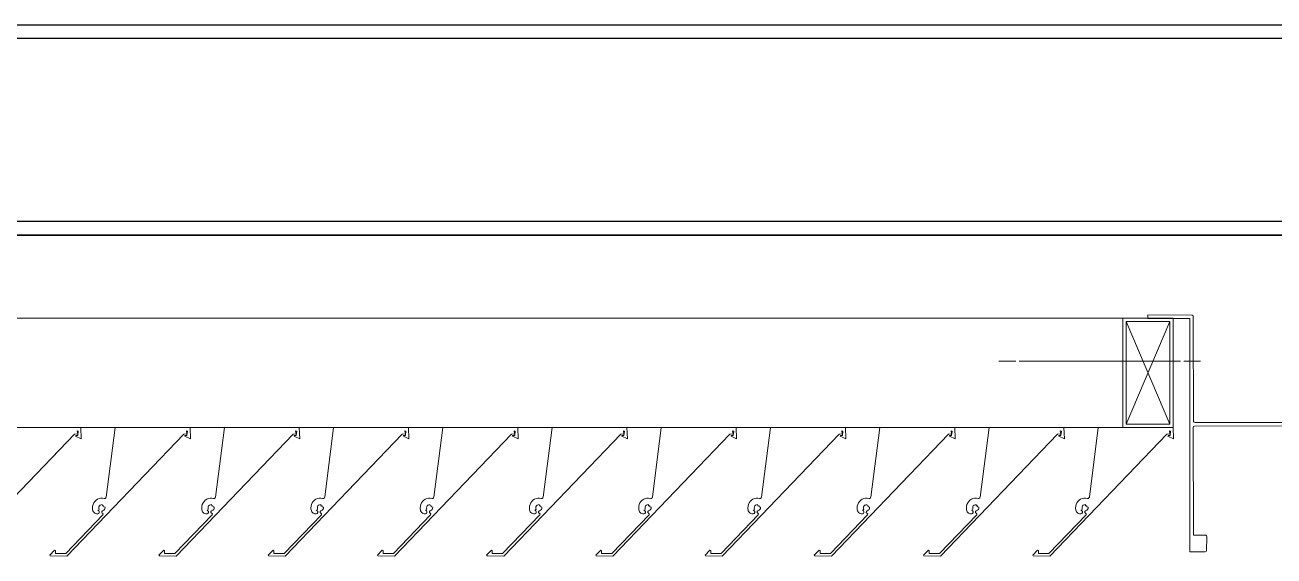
# Model space of a CAD drawing. Header units: millimetres. Extents: x -220592 to 404889, y -217665 to 38245.
# Drawn here: x 29667 to 30411, y -41544 to -41228 of the extents above; entities that cross this region are included whole.
import ezdxf

# ---------------------------------------------------------------- set-up
doc = ezdxf.new("R2010")
doc.units = ezdxf.units.MM
doc.set_wipeout_variables(frame=1)
doc.linetypes.add('XKITLINE00', pattern=[0])
for name, color, linetype in [('000 - 0_HIDE_OBJ_FRAMING_DEF_SUB_1', 7, 'Continuous'), ('000 - STRUCTURE_STEEL_FRAMING_SUB_COLOR_1', 7, 'Continuous'), ('000 - STRUCTURE_STEEL_FRAMING_SUB_COLOR_2', 7, 'Continuous'), ('000 - STRUCTURE_STEEL_FRAMING_WIPEOUT_', 7, 'Continuous')]:
    doc.layers.add(name, color=color, linetype=linetype)
doc.layers.add('Part', color=7, linetype='Continuous', lineweight=0)

# ---------------------------------------------------------------- blocks, each defined once
blk = doc.blocks.new('*A13574')
at = {"layer": 'Part', "color": 7, "linetype": 'XKITLINE00', "lineweight": 0}
for p, q in [((-153.572111, 99.410877), (-152.875865, 100.135999)), ((-153.284201, 100.175799), (-153.337231, 99.761793)), ((-152.838531, 100.175791), (-153.284201, 100.175799)), ((-152.875865, 100.135999), (-152.857322, 100.138896)), ((-152.868984, 100.128764), (-152.869396, 100.123641)), ((-152.869396, 100.123641), (-152.835909, 100.108106)), ((-152.856793, 100.128893), (-152.868984, 100.128764)), ((-152.857322, 100.138896), (-152.860226, 100.155912)), ((-152.860226, 100.155912), (-152.853653, 100.153876)), ((-152.856793, 100.128893), (-152.853653, 100.153876)), ((-152.835909, 100.108106), (-152.838531, 100.175791)), ((-153.389294, 99.748232), (-153.397844, 99.742592)), ((-153.379864, 99.75223), (-153.389294, 99.748232)), ((-153.369865, 99.754453), (-153.379864, 99.75223)), ((-153.359629, 99.754828), (-153.369865, 99.754453)), ((-153.349495, 99.753342), (-153.359629, 99.754828)), ((-153.343972, 99.753581), (-153.349495, 99.753342)), ((-153.339421, 99.756718), (-153.343972, 99.753581)), ((-153.337231, 99.761793), (-153.339421, 99.756718)), ((-153.418205, 99.708016), (-153.41899, 99.697803)), ((-153.41899, 99.697803), (-153.418892, 99.691004)), ((-153.418892, 99.691004), (-153.418256, 99.685276)), ((-153.418256, 99.685276), (-153.416537, 99.679775)), ((-153.415582, 99.717917), (-153.418205, 99.708016)), ((-153.416537, 99.679775), (-153.413797, 99.674705)), ((-153.411209, 99.727179), (-153.415582, 99.717917)), ((-153.413797, 99.674705), (-153.410139, 99.670251)), ((-153.405231, 99.735496), (-153.411209, 99.727179)), ((-153.397844, 99.742592), (-153.405231, 99.735496)), ((-153.387334, 99.683555), (-153.382353, 99.685585)), ((-153.381862, 99.680613), (-153.387334, 99.683555)), ((-153.382353, 99.685585), (-153.379946, 99.690396)), ((-153.378644, 99.675456), (-153.381862, 99.680613)), ((-153.380851, 99.696314), (-153.380507, 99.702814)), ((-153.379946, 99.690396), (-153.380851, 99.696314)), ((-153.380507, 99.702814), (-153.377909, 99.708782)), ((-153.378656, 99.669379), (-153.378644, 99.675456)), ((-153.377909, 99.708782), (-153.373387, 99.713464)), ((-153.373387, 99.713464), (-153.367513, 99.716266)), ((-153.367513, 99.716266), (-153.361029, 99.716835)), ((-153.364258, 99.6761), (-153.364464, 99.670206)), ((-153.360101, 99.680283), (-153.364258, 99.6761)), ((-153.361029, 99.716835), (-153.359923, 99.709129)), ((-153.352527, 99.683397), (-153.360101, 99.680283)), ((-153.359923, 99.709129), (-153.352863, 99.710299)), ((-153.352863, 99.710299), (-153.351919, 99.703134)), ((-153.347741, 99.688064), (-153.352527, 99.683397)), ((-153.351919, 99.703134), (-153.344528, 99.700812)), ((-153.344951, 99.69414), (-153.347741, 99.688064)), ((-153.344528, 99.700812), (-153.344951, 99.69414)), ((-153.357075, 99.656928), (-153.578477, 99.425912)), ((-153.410139, 99.670251), (-153.405696, 99.66658)), ((-153.405696, 99.66658), (-153.400633, 99.663826)), ((-153.400633, 99.663826), (-153.395137, 99.662091)), ((-153.395137, 99.662091), (-153.387367, 99.661595)), ((-153.387367, 99.661595), (-153.381893, 99.664235)), ((-153.381893, 99.664235), (-153.378656, 99.669379)), ((-153.364464, 99.670206), (-153.36061, 99.665742)), ((-153.36061, 99.665742), (-153.355983, 99.662087)), ((-153.355983, 99.662087), (-153.357075, 99.656928)), ((-153.644842, 99.44476), (-153.67373, 99.416111)), ((-153.67373, 99.416111), (-153.671262, 99.41143)), ((-153.671262, 99.41143), (-153.572111, 99.410877)), ((-153.639921, 99.443675), (-153.644842, 99.44476)), ((-153.639824, 99.426255), (-153.639921, 99.443675)), ((-153.578477, 99.425912), (-153.639824, 99.426255))]:
    blk.add_line(p, q, dxfattribs=at)
blk = doc.blocks.new('*A13575')
at = {"layer": 'Part', "color": 7, "linetype": 'XKITLINE00', "lineweight": 0}
for p, q in [((-152.922111, 99.410877), (-152.225865, 100.135999)), ((-152.634201, 100.175799), (-152.687231, 99.761793)), ((-152.188531, 100.175791), (-152.634201, 100.175799)), ((-152.225865, 100.135999), (-152.207322, 100.138896)), ((-152.218984, 100.128764), (-152.219396, 100.123641)), ((-152.219396, 100.123641), (-152.185909, 100.108106)), ((-152.206793, 100.128893), (-152.218984, 100.128764)), ((-152.207322, 100.138896), (-152.210226, 100.155912)), ((-152.210226, 100.155912), (-152.203653, 100.153876)), ((-152.206793, 100.128893), (-152.203653, 100.153876)), ((-152.185909, 100.108106), (-152.188531, 100.175791)), ((-152.739294, 99.748232), (-152.747844, 99.742592)), ((-152.729864, 99.75223), (-152.739294, 99.748232)), ((-152.719865, 99.754453), (-152.729864, 99.75223)), ((-152.709629, 99.754828), (-152.719865, 99.754453)), ((-152.699495, 99.753342), (-152.709629, 99.754828)), ((-152.693972, 99.753581), (-152.699495, 99.753342)), ((-152.689421, 99.756718), (-152.693972, 99.753581)), ((-152.687231, 99.761793), (-152.689421, 99.756718)), ((-152.768205, 99.708016), (-152.76899, 99.697803)), ((-152.76899, 99.697803), (-152.768892, 99.691004)), ((-152.768892, 99.691004), (-152.768256, 99.685276)), ((-152.768256, 99.685276), (-152.766537, 99.679775)), ((-152.765582, 99.717917), (-152.768205, 99.708016)), ((-152.766537, 99.679775), (-152.763797, 99.674705)), ((-152.761209, 99.727179), (-152.765582, 99.717917)), ((-152.763797, 99.674705), (-152.760139, 99.670251)), ((-152.755231, 99.735496), (-152.761209, 99.727179)), ((-152.747844, 99.742592), (-152.755231, 99.735496)), ((-152.737334, 99.683555), (-152.732353, 99.685585)), ((-152.731862, 99.680613), (-152.737334, 99.683555)), ((-152.732353, 99.685585), (-152.729946, 99.690396)), ((-152.728644, 99.675456), (-152.731862, 99.680613)), ((-152.730851, 99.696314), (-152.730507, 99.702814)), ((-152.729946, 99.690396), (-152.730851, 99.696314)), ((-152.730507, 99.702814), (-152.727909, 99.708782)), ((-152.728656, 99.669379), (-152.728644, 99.675456)), ((-152.727909, 99.708782), (-152.723387, 99.713464)), ((-152.723387, 99.713464), (-152.717513, 99.716266)), ((-152.717513, 99.716266), (-152.711029, 99.716835)), ((-152.714258, 99.6761), (-152.714464, 99.670206)), ((-152.710101, 99.680283), (-152.714258, 99.6761)), ((-152.711029, 99.716835), (-152.709923, 99.709129)), ((-152.702527, 99.683397), (-152.710101, 99.680283)), ((-152.709923, 99.709129), (-152.702863, 99.710299)), ((-152.702863, 99.710299), (-152.701919, 99.703134)), ((-152.697741, 99.688064), (-152.702527, 99.683397)), ((-152.701919, 99.703134), (-152.694528, 99.700812)), ((-152.694951, 99.69414), (-152.697741, 99.688064)), ((-152.694528, 99.700812), (-152.694951, 99.69414)), ((-152.707075, 99.656928), (-152.928477, 99.425912)), ((-152.760139, 99.670251), (-152.755696, 99.66658)), ((-152.755696, 99.66658), (-152.750633, 99.663826)), ((-152.750633, 99.663826), (-152.745137, 99.662091)), ((-152.745137, 99.662091), (-152.737367, 99.661595)), ((-152.737367, 99.661595), (-152.731893, 99.664235)), ((-152.731893, 99.664235), (-152.728656, 99.669379)), ((-152.714464, 99.670206), (-152.71061, 99.665742)), ((-152.71061, 99.665742), (-152.705983, 99.662087)), ((-152.705983, 99.662087), (-152.707075, 99.656928)), ((-152.994842, 99.44476), (-153.02373, 99.416111)), ((-153.02373, 99.416111), (-153.021262, 99.41143)), ((-153.021262, 99.41143), (-152.922111, 99.410877)), ((-152.989921, 99.443675), (-152.994842, 99.44476)), ((-152.989824, 99.426255), (-152.989921, 99.443675)), ((-152.928477, 99.425912), (-152.989824, 99.426255))]:
    blk.add_line(p, q, dxfattribs=at)
blk = doc.blocks.new('*A13576')
at = {"layer": 'Part', "color": 7, "linetype": 'XKITLINE00', "lineweight": 0}
for p, q in [((-152.272111, 99.410877), (-151.575865, 100.135999)), ((-151.984201, 100.175799), (-152.037231, 99.761793)), ((-151.538531, 100.175791), (-151.984201, 100.175799)), ((-151.575865, 100.135999), (-151.557322, 100.138896)), ((-151.568984, 100.128764), (-151.569396, 100.123641)), ((-151.569396, 100.123641), (-151.535909, 100.108106)), ((-151.556793, 100.128893), (-151.568984, 100.128764)), ((-151.557322, 100.138896), (-151.560226, 100.155912)), ((-151.560226, 100.155912), (-151.553653, 100.153876)), ((-151.556793, 100.128893), (-151.553653, 100.153876)), ((-151.535909, 100.108106), (-151.538531, 100.175791)), ((-152.089294, 99.748232), (-152.097844, 99.742592)), ((-152.079864, 99.75223), (-152.089294, 99.748232)), ((-152.069865, 99.754453), (-152.079864, 99.75223)), ((-152.059629, 99.754828), (-152.069865, 99.754453)), ((-152.049495, 99.753342), (-152.059629, 99.754828)), ((-152.043972, 99.753581), (-152.049495, 99.753342)), ((-152.039421, 99.756718), (-152.043972, 99.753581)), ((-152.037231, 99.761793), (-152.039421, 99.756718)), ((-152.118205, 99.708016), (-152.11899, 99.697803)), ((-152.11899, 99.697803), (-152.118892, 99.691004)), ((-152.118892, 99.691004), (-152.118256, 99.685276)), ((-152.118256, 99.685276), (-152.116537, 99.679775)), ((-152.115582, 99.717917), (-152.118205, 99.708016)), ((-152.116537, 99.679775), (-152.113797, 99.674705)), ((-152.111209, 99.727179), (-152.115582, 99.717917)), ((-152.113797, 99.674705), (-152.110139, 99.670251)), ((-152.105231, 99.735496), (-152.111209, 99.727179)), ((-152.097844, 99.742592), (-152.105231, 99.735496)), ((-152.087334, 99.683555), (-152.082353, 99.685585)), ((-152.081862, 99.680613), (-152.087334, 99.683555)), ((-152.082353, 99.685585), (-152.079946, 99.690396)), ((-152.078644, 99.675456), (-152.081862, 99.680613)), ((-152.080851, 99.696314), (-152.080507, 99.702814)), ((-152.079946, 99.690396), (-152.080851, 99.696314)), ((-152.080507, 99.702814), (-152.077909, 99.708782)), ((-152.078656, 99.669379), (-152.078644, 99.675456)), ((-152.077909, 99.708782), (-152.073387, 99.713464)), ((-152.073387, 99.713464), (-152.067513, 99.716266)), ((-152.067513, 99.716266), (-152.061029, 99.716835)), ((-152.064258, 99.6761), (-152.064464, 99.670206)), ((-152.060101, 99.680283), (-152.064258, 99.6761)), ((-152.061029, 99.716835), (-152.059923, 99.709129)), ((-152.052527, 99.683397), (-152.060101, 99.680283)), ((-152.059923, 99.709129), (-152.052863, 99.710299)), ((-152.052863, 99.710299), (-152.051919, 99.703134)), ((-152.047741, 99.688064), (-152.052527, 99.683397)), ((-152.051919, 99.703134), (-152.044528, 99.700812)), ((-152.044951, 99.69414), (-152.047741, 99.688064)), ((-152.044528, 99.700812), (-152.044951, 99.69414)), ((-152.057075, 99.656928), (-152.278477, 99.425912)), ((-152.110139, 99.670251), (-152.105696, 99.66658)), ((-152.105696, 99.66658), (-152.100633, 99.663826)), ((-152.100633, 99.663826), (-152.095137, 99.662091)), ((-152.095137, 99.662091), (-152.087367, 99.661595)), ((-152.087367, 99.661595), (-152.081893, 99.664235)), ((-152.081893, 99.664235), (-152.078656, 99.669379)), ((-152.064464, 99.670206), (-152.06061, 99.665742)), ((-152.06061, 99.665742), (-152.055983, 99.662087)), ((-152.055983, 99.662087), (-152.057075, 99.656928)), ((-152.344842, 99.44476), (-152.37373, 99.416111)), ((-152.37373, 99.416111), (-152.371262, 99.41143)), ((-152.371262, 99.41143), (-152.272111, 99.410877)), ((-152.339921, 99.443675), (-152.344842, 99.44476)), ((-152.339824, 99.426255), (-152.339921, 99.443675)), ((-152.278477, 99.425912), (-152.339824, 99.426255))]:
    blk.add_line(p, q, dxfattribs=at)
blk = doc.blocks.new('*A13577')
at = {"layer": 'Part', "color": 7, "linetype": 'XKITLINE00', "lineweight": 0}
for p, q in [((-151.622111, 99.410877), (-150.925865, 100.135999)), ((-151.334201, 100.175799), (-151.387231, 99.761793)), ((-150.888531, 100.175791), (-151.334201, 100.175799)), ((-150.925865, 100.135999), (-150.907322, 100.138896)), ((-150.918984, 100.128764), (-150.919396, 100.123641)), ((-150.919396, 100.123641), (-150.885909, 100.108106)), ((-150.906793, 100.128893), (-150.918984, 100.128764)), ((-150.907322, 100.138896), (-150.910226, 100.155912)), ((-150.910226, 100.155912), (-150.903653, 100.153876)), ((-150.906793, 100.128893), (-150.903653, 100.153876)), ((-150.885909, 100.108106), (-150.888531, 100.175791)), ((-151.439294, 99.748232), (-151.447844, 99.742592)), ((-151.429864, 99.75223), (-151.439294, 99.748232)), ((-151.419865, 99.754453), (-151.429864, 99.75223)), ((-151.409629, 99.754828), (-151.419865, 99.754453)), ((-151.399495, 99.753342), (-151.409629, 99.754828)), ((-151.393972, 99.753581), (-151.399495, 99.753342)), ((-151.389421, 99.756718), (-151.393972, 99.753581)), ((-151.387231, 99.761793), (-151.389421, 99.756718)), ((-151.468205, 99.708016), (-151.46899, 99.697803)), ((-151.46899, 99.697803), (-151.468892, 99.691004)), ((-151.468892, 99.691004), (-151.468256, 99.685276)), ((-151.468256, 99.685276), (-151.466537, 99.679775)), ((-151.465582, 99.717917), (-151.468205, 99.708016)), ((-151.466537, 99.679775), (-151.463797, 99.674705)), ((-151.461209, 99.727179), (-151.465582, 99.717917)), ((-151.463797, 99.674705), (-151.460139, 99.670251)), ((-151.455231, 99.735496), (-151.461209, 99.727179)), ((-151.447844, 99.742592), (-151.455231, 99.735496)), ((-151.437334, 99.683555), (-151.432353, 99.685585)), ((-151.431862, 99.680613), (-151.437334, 99.683555)), ((-151.432353, 99.685585), (-151.429946, 99.690396)), ((-151.428644, 99.675456), (-151.431862, 99.680613)), ((-151.430851, 99.696314), (-151.430507, 99.702814)), ((-151.429946, 99.690396), (-151.430851, 99.696314)), ((-151.430507, 99.702814), (-151.427909, 99.708782)), ((-151.428656, 99.669379), (-151.428644, 99.675456)), ((-151.427909, 99.708782), (-151.423387, 99.713464)), ((-151.423387, 99.713464), (-151.417513, 99.716266)), ((-151.417513, 99.716266), (-151.411029, 99.716835)), ((-151.414258, 99.6761), (-151.414464, 99.670206)), ((-151.410101, 99.680283), (-151.414258, 99.6761)), ((-151.411029, 99.716835), (-151.409923, 99.709129)), ((-151.402527, 99.683397), (-151.410101, 99.680283)), ((-151.409923, 99.709129), (-151.402863, 99.710299)), ((-151.402863, 99.710299), (-151.401919, 99.703134)), ((-151.397741, 99.688064), (-151.402527, 99.683397)), ((-151.401919, 99.703134), (-151.394528, 99.700812)), ((-151.394951, 99.69414), (-151.397741, 99.688064)), ((-151.394528, 99.700812), (-151.394951, 99.69414)), ((-151.407075, 99.656928), (-151.628477, 99.425912)), ((-151.460139, 99.670251), (-151.455696, 99.66658)), ((-151.455696, 99.66658), (-151.450633, 99.663826)), ((-151.450633, 99.663826), (-151.445137, 99.662091)), ((-151.445137, 99.662091), (-151.437367, 99.661595)), ((-151.437367, 99.661595), (-151.431893, 99.664235)), ((-151.431893, 99.664235), (-151.428656, 99.669379)), ((-151.414464, 99.670206), (-151.41061, 99.665742)), ((-151.41061, 99.665742), (-151.405983, 99.662087)), ((-151.405983, 99.662087), (-151.407075, 99.656928)), ((-151.694842, 99.44476), (-151.72373, 99.416111)), ((-151.72373, 99.416111), (-151.721262, 99.41143)), ((-151.721262, 99.41143), (-151.622111, 99.410877)), ((-151.689921, 99.443675), (-151.694842, 99.44476)), ((-151.689824, 99.426255), (-151.689921, 99.443675)), ((-151.628477, 99.425912), (-151.689824, 99.426255))]:
    blk.add_line(p, q, dxfattribs=at)
blk = doc.blocks.new('*A13578')
at = {"layer": 'Part', "color": 7, "linetype": 'XKITLINE00', "lineweight": 0}
for p, q in [((-150.972111, 99.410877), (-150.275865, 100.135999)), ((-150.684201, 100.175799), (-150.737231, 99.761793)), ((-150.238531, 100.175791), (-150.684201, 100.175799)), ((-150.275865, 100.135999), (-150.257322, 100.138896)), ((-150.268984, 100.128764), (-150.269396, 100.123641)), ((-150.269396, 100.123641), (-150.235909, 100.108106)), ((-150.256793, 100.128893), (-150.268984, 100.128764)), ((-150.257322, 100.138896), (-150.260226, 100.155912)), ((-150.260226, 100.155912), (-150.253653, 100.153876)), ((-150.256793, 100.128893), (-150.253653, 100.153876)), ((-150.235909, 100.108106), (-150.238531, 100.175791)), ((-150.789294, 99.748232), (-150.797844, 99.742592)), ((-150.779864, 99.75223), (-150.789294, 99.748232)), ((-150.769865, 99.754453), (-150.779864, 99.75223)), ((-150.759629, 99.754828), (-150.769865, 99.754453)), ((-150.749495, 99.753342), (-150.759629, 99.754828)), ((-150.743972, 99.753581), (-150.749495, 99.753342)), ((-150.739421, 99.756718), (-150.743972, 99.753581)), ((-150.737231, 99.761793), (-150.739421, 99.756718)), ((-150.818205, 99.708016), (-150.81899, 99.697803)), ((-150.81899, 99.697803), (-150.818892, 99.691004)), ((-150.818892, 99.691004), (-150.818256, 99.685276)), ((-150.818256, 99.685276), (-150.816537, 99.679775)), ((-150.815582, 99.717917), (-150.818205, 99.708016)), ((-150.816537, 99.679775), (-150.813797, 99.674705)), ((-150.811209, 99.727179), (-150.815582, 99.717917)), ((-150.813797, 99.674705), (-150.810139, 99.670251)), ((-150.805231, 99.735496), (-150.811209, 99.727179)), ((-150.797844, 99.742592), (-150.805231, 99.735496)), ((-150.787334, 99.683555), (-150.782353, 99.685585)), ((-150.781862, 99.680613), (-150.787334, 99.683555)), ((-150.782353, 99.685585), (-150.779946, 99.690396)), ((-150.778644, 99.675456), (-150.781862, 99.680613)), ((-150.780851, 99.696314), (-150.780507, 99.702814)), ((-150.779946, 99.690396), (-150.780851, 99.696314)), ((-150.780507, 99.702814), (-150.777909, 99.708782)), ((-150.778656, 99.669379), (-150.778644, 99.675456)), ((-150.777909, 99.708782), (-150.773387, 99.713464)), ((-150.773387, 99.713464), (-150.767513, 99.716266)), ((-150.767513, 99.716266), (-150.761029, 99.716835)), ((-150.764258, 99.6761), (-150.764464, 99.670206)), ((-150.760101, 99.680283), (-150.764258, 99.6761)), ((-150.761029, 99.716835), (-150.759923, 99.709129)), ((-150.752527, 99.683397), (-150.760101, 99.680283)), ((-150.759923, 99.709129), (-150.752863, 99.710299)), ((-150.752863, 99.710299), (-150.751919, 99.703134)), ((-150.747741, 99.688064), (-150.752527, 99.683397)), ((-150.751919, 99.703134), (-150.744528, 99.700812)), ((-150.744951, 99.69414), (-150.747741, 99.688064)), ((-150.744528, 99.700812), (-150.744951, 99.69414)), ((-150.757075, 99.656928), (-150.978477, 99.425912)), ((-150.810139, 99.670251), (-150.805696, 99.66658)), ((-150.805696, 99.66658), (-150.800633, 99.663826)), ((-150.800633, 99.663826), (-150.795137, 99.662091)), ((-150.795137, 99.662091), (-150.787367, 99.661595)), ((-150.787367, 99.661595), (-150.781893, 99.664235)), ((-150.781893, 99.664235), (-150.778656, 99.669379)), ((-150.764464, 99.670206), (-150.76061, 99.665742)), ((-150.76061, 99.665742), (-150.755983, 99.662087)), ((-150.755983, 99.662087), (-150.757075, 99.656928)), ((-151.044842, 99.44476), (-151.07373, 99.416111)), ((-151.07373, 99.416111), (-151.071262, 99.41143)), ((-151.071262, 99.41143), (-150.972111, 99.410877)), ((-151.039921, 99.443675), (-151.044842, 99.44476)), ((-151.039824, 99.426255), (-151.039921, 99.443675)), ((-150.978477, 99.425912), (-151.039824, 99.426255))]:
    blk.add_line(p, q, dxfattribs=at)
blk = doc.blocks.new('*A13579')
at = {"layer": 'Part', "color": 7, "linetype": 'XKITLINE00', "lineweight": 0}
for p, q in [((-150.322111, 99.410877), (-149.625865, 100.135999)), ((-150.034201, 100.175799), (-150.087231, 99.761793)), ((-149.588531, 100.175791), (-150.034201, 100.175799)), ((-149.625865, 100.135999), (-149.607322, 100.138896)), ((-149.618984, 100.128764), (-149.619396, 100.123641)), ((-149.619396, 100.123641), (-149.585909, 100.108106)), ((-149.606793, 100.128893), (-149.618984, 100.128764)), ((-149.607322, 100.138896), (-149.610226, 100.155912)), ((-149.610226, 100.155912), (-149.603653, 100.153876)), ((-149.606793, 100.128893), (-149.603653, 100.153876)), ((-149.585909, 100.108106), (-149.588531, 100.175791)), ((-150.139294, 99.748232), (-150.147844, 99.742592)), ((-150.129864, 99.75223), (-150.139294, 99.748232)), ((-150.119865, 99.754453), (-150.129864, 99.75223)), ((-150.109629, 99.754828), (-150.119865, 99.754453)), ((-150.099495, 99.753342), (-150.109629, 99.754828)), ((-150.093972, 99.753581), (-150.099495, 99.753342)), ((-150.089421, 99.756718), (-150.093972, 99.753581)), ((-150.087231, 99.761793), (-150.089421, 99.756718)), ((-150.168205, 99.708016), (-150.16899, 99.697803)), ((-150.16899, 99.697803), (-150.168892, 99.691004)), ((-150.168892, 99.691004), (-150.168256, 99.685276)), ((-150.168256, 99.685276), (-150.166537, 99.679775)), ((-150.165582, 99.717917), (-150.168205, 99.708016)), ((-150.166537, 99.679775), (-150.163797, 99.674705)), ((-150.161209, 99.727179), (-150.165582, 99.717917)), ((-150.163797, 99.674705), (-150.160139, 99.670251)), ((-150.155231, 99.735496), (-150.161209, 99.727179)), ((-150.147844, 99.742592), (-150.155231, 99.735496)), ((-150.137334, 99.683555), (-150.132353, 99.685585)), ((-150.131862, 99.680613), (-150.137334, 99.683555)), ((-150.132353, 99.685585), (-150.129946, 99.690396)), ((-150.128644, 99.675456), (-150.131862, 99.680613)), ((-150.130851, 99.696314), (-150.130507, 99.702814)), ((-150.129946, 99.690396), (-150.130851, 99.696314)), ((-150.130507, 99.702814), (-150.127909, 99.708782)), ((-150.128656, 99.669379), (-150.128644, 99.675456)), ((-150.127909, 99.708782), (-150.123387, 99.713464)), ((-150.123387, 99.713464), (-150.117513, 99.716266)), ((-150.117513, 99.716266), (-150.111029, 99.716835)), ((-150.114258, 99.6761), (-150.114464, 99.670206)), ((-150.110101, 99.680283), (-150.114258, 99.6761)), ((-150.111029, 99.716835), (-150.109923, 99.709129)), ((-150.102527, 99.683397), (-150.110101, 99.680283)), ((-150.109923, 99.709129), (-150.102863, 99.710299)), ((-150.102863, 99.710299), (-150.101919, 99.703134)), ((-150.097741, 99.688064), (-150.102527, 99.683397)), ((-150.101919, 99.703134), (-150.094528, 99.700812)), ((-150.094951, 99.69414), (-150.097741, 99.688064)), ((-150.094528, 99.700812), (-150.094951, 99.69414)), ((-150.107075, 99.656928), (-150.328477, 99.425912)), ((-150.160139, 99.670251), (-150.155696, 99.66658)), ((-150.155696, 99.66658), (-150.150633, 99.663826)), ((-150.150633, 99.663826), (-150.145137, 99.662091)), ((-150.145137, 99.662091), (-150.137367, 99.661595)), ((-150.137367, 99.661595), (-150.131893, 99.664235)), ((-150.131893, 99.664235), (-150.128656, 99.669379)), ((-150.114464, 99.670206), (-150.11061, 99.665742)), ((-150.11061, 99.665742), (-150.105983, 99.662087)), ((-150.105983, 99.662087), (-150.107075, 99.656928)), ((-150.394842, 99.44476), (-150.42373, 99.416111)), ((-150.42373, 99.416111), (-150.421262, 99.41143)), ((-150.421262, 99.41143), (-150.322111, 99.410877)), ((-150.389921, 99.443675), (-150.394842, 99.44476)), ((-150.389824, 99.426255), (-150.389921, 99.443675)), ((-150.328477, 99.425912), (-150.389824, 99.426255))]:
    blk.add_line(p, q, dxfattribs=at)
blk = doc.blocks.new('*A13580')
at = {"layer": 'Part', "color": 7, "linetype": 'XKITLINE00', "lineweight": 0}
for p, q in [((-149.672111, 99.410877), (-148.975865, 100.135999)), ((-149.384201, 100.175799), (-149.437231, 99.761793)), ((-148.938531, 100.175791), (-149.384201, 100.175799)), ((-148.975865, 100.135999), (-148.957322, 100.138896)), ((-148.968984, 100.128764), (-148.969396, 100.123641)), ((-148.969396, 100.123641), (-148.935909, 100.108106)), ((-148.956793, 100.128893), (-148.968984, 100.128764)), ((-148.957322, 100.138896), (-148.960226, 100.155912)), ((-148.960226, 100.155912), (-148.953653, 100.153876)), ((-148.956793, 100.128893), (-148.953653, 100.153876)), ((-148.935909, 100.108106), (-148.938531, 100.175791)), ((-149.489294, 99.748232), (-149.497844, 99.742592)), ((-149.479864, 99.75223), (-149.489294, 99.748232)), ((-149.469865, 99.754453), (-149.479864, 99.75223)), ((-149.459629, 99.754828), (-149.469865, 99.754453)), ((-149.449495, 99.753342), (-149.459629, 99.754828)), ((-149.443972, 99.753581), (-149.449495, 99.753342)), ((-149.439421, 99.756718), (-149.443972, 99.753581)), ((-149.437231, 99.761793), (-149.439421, 99.756718)), ((-149.518205, 99.708016), (-149.51899, 99.697803)), ((-149.51899, 99.697803), (-149.518892, 99.691004)), ((-149.518892, 99.691004), (-149.518256, 99.685276)), ((-149.518256, 99.685276), (-149.516537, 99.679775)), ((-149.515582, 99.717917), (-149.518205, 99.708016)), ((-149.516537, 99.679775), (-149.513797, 99.674705)), ((-149.511209, 99.727179), (-149.515582, 99.717917)), ((-149.513797, 99.674705), (-149.510139, 99.670251)), ((-149.505231, 99.735496), (-149.511209, 99.727179)), ((-149.497844, 99.742592), (-149.505231, 99.735496)), ((-149.487334, 99.683555), (-149.482353, 99.685585)), ((-149.481862, 99.680613), (-149.487334, 99.683555)), ((-149.482353, 99.685585), (-149.479946, 99.690396)), ((-149.478644, 99.675456), (-149.481862, 99.680613)), ((-149.480851, 99.696314), (-149.480507, 99.702814)), ((-149.479946, 99.690396), (-149.480851, 99.696314)), ((-149.480507, 99.702814), (-149.477909, 99.708782)), ((-149.478656, 99.669379), (-149.478644, 99.675456)), ((-149.477909, 99.708782), (-149.473387, 99.713464)), ((-149.473387, 99.713464), (-149.467513, 99.716266)), ((-149.467513, 99.716266), (-149.461029, 99.716835)), ((-149.464258, 99.6761), (-149.464464, 99.670206)), ((-149.460101, 99.680283), (-149.464258, 99.6761)), ((-149.461029, 99.716835), (-149.459923, 99.709129)), ((-149.452527, 99.683397), (-149.460101, 99.680283)), ((-149.459923, 99.709129), (-149.452863, 99.710299)), ((-149.452863, 99.710299), (-149.451919, 99.703134)), ((-149.447741, 99.688064), (-149.452527, 99.683397)), ((-149.451919, 99.703134), (-149.444528, 99.700812)), ((-149.444951, 99.69414), (-149.447741, 99.688064)), ((-149.444528, 99.700812), (-149.444951, 99.69414)), ((-149.457075, 99.656928), (-149.678477, 99.425912)), ((-149.510139, 99.670251), (-149.505696, 99.66658)), ((-149.505696, 99.66658), (-149.500633, 99.663826)), ((-149.500633, 99.663826), (-149.495137, 99.662091)), ((-149.495137, 99.662091), (-149.487367, 99.661595)), ((-149.487367, 99.661595), (-149.481893, 99.664235)), ((-149.481893, 99.664235), (-149.478656, 99.669379)), ((-149.464464, 99.670206), (-149.46061, 99.665742)), ((-149.46061, 99.665742), (-149.455983, 99.662087)), ((-149.455983, 99.662087), (-149.457075, 99.656928)), ((-149.744842, 99.44476), (-149.77373, 99.416111)), ((-149.77373, 99.416111), (-149.771262, 99.41143)), ((-149.771262, 99.41143), (-149.672111, 99.410877)), ((-149.739921, 99.443675), (-149.744842, 99.44476)), ((-149.739824, 99.426255), (-149.739921, 99.443675)), ((-149.678477, 99.425912), (-149.739824, 99.426255))]:
    blk.add_line(p, q, dxfattribs=at)
blk = doc.blocks.new('*A13581')
at = {"layer": 'Part', "color": 7, "linetype": 'XKITLINE00', "lineweight": 0}
for p, q in [((-149.022111, 99.410877), (-148.325865, 100.135999)), ((-148.734201, 100.175799), (-148.787231, 99.761793)), ((-148.288531, 100.175791), (-148.734201, 100.175799)), ((-148.325865, 100.135999), (-148.307322, 100.138896)), ((-148.318984, 100.128764), (-148.319396, 100.123641)), ((-148.319396, 100.123641), (-148.285909, 100.108106)), ((-148.306793, 100.128893), (-148.318984, 100.128764)), ((-148.307322, 100.138896), (-148.310226, 100.155912)), ((-148.310226, 100.155912), (-148.303653, 100.153876)), ((-148.306793, 100.128893), (-148.303653, 100.153876)), ((-148.285909, 100.108106), (-148.288531, 100.175791)), ((-148.839294, 99.748232), (-148.847844, 99.742592)), ((-148.829864, 99.75223), (-148.839294, 99.748232)), ((-148.819865, 99.754453), (-148.829864, 99.75223)), ((-148.809629, 99.754828), (-148.819865, 99.754453)), ((-148.799495, 99.753342), (-148.809629, 99.754828)), ((-148.793972, 99.753581), (-148.799495, 99.753342)), ((-148.789421, 99.756718), (-148.793972, 99.753581)), ((-148.787231, 99.761793), (-148.789421, 99.756718)), ((-148.868205, 99.708016), (-148.86899, 99.697803)), ((-148.86899, 99.697803), (-148.868892, 99.691004)), ((-148.868892, 99.691004), (-148.868256, 99.685276)), ((-148.868256, 99.685276), (-148.866537, 99.679775)), ((-148.865582, 99.717917), (-148.868205, 99.708016)), ((-148.866537, 99.679775), (-148.863797, 99.674705)), ((-148.861209, 99.727179), (-148.865582, 99.717917)), ((-148.863797, 99.674705), (-148.860139, 99.670251)), ((-148.855231, 99.735496), (-148.861209, 99.727179)), ((-148.847844, 99.742592), (-148.855231, 99.735496)), ((-148.837334, 99.683555), (-148.832353, 99.685585)), ((-148.831862, 99.680613), (-148.837334, 99.683555)), ((-148.832353, 99.685585), (-148.829946, 99.690396)), ((-148.828644, 99.675456), (-148.831862, 99.680613)), ((-148.830851, 99.696314), (-148.830507, 99.702814)), ((-148.829946, 99.690396), (-148.830851, 99.696314)), ((-148.830507, 99.702814), (-148.827909, 99.708782)), ((-148.828656, 99.669379), (-148.828644, 99.675456)), ((-148.827909, 99.708782), (-148.823387, 99.713464)), ((-148.823387, 99.713464), (-148.817513, 99.716266)), ((-148.817513, 99.716266), (-148.811029, 99.716835)), ((-148.814258, 99.6761), (-148.814464, 99.670206)), ((-148.810101, 99.680283), (-148.814258, 99.6761)), ((-148.811029, 99.716835), (-148.809923, 99.709129)), ((-148.802527, 99.683397), (-148.810101, 99.680283)), ((-148.809923, 99.709129), (-148.802863, 99.710299)), ((-148.802863, 99.710299), (-148.801919, 99.703134)), ((-148.797741, 99.688064), (-148.802527, 99.683397)), ((-148.801919, 99.703134), (-148.794528, 99.700812)), ((-148.794951, 99.69414), (-148.797741, 99.688064)), ((-148.794528, 99.700812), (-148.794951, 99.69414)), ((-148.807075, 99.656928), (-149.028477, 99.425912)), ((-148.860139, 99.670251), (-148.855696, 99.66658)), ((-148.855696, 99.66658), (-148.850633, 99.663826)), ((-148.850633, 99.663826), (-148.845137, 99.662091)), ((-148.845137, 99.662091), (-148.837367, 99.661595)), ((-148.837367, 99.661595), (-148.831893, 99.664235)), ((-148.831893, 99.664235), (-148.828656, 99.669379)), ((-148.814464, 99.670206), (-148.81061, 99.665742)), ((-148.81061, 99.665742), (-148.805983, 99.662087)), ((-148.805983, 99.662087), (-148.807075, 99.656928)), ((-149.094842, 99.44476), (-149.12373, 99.416111)), ((-149.12373, 99.416111), (-149.121262, 99.41143)), ((-149.121262, 99.41143), (-149.022111, 99.410877)), ((-149.089921, 99.443675), (-149.094842, 99.44476)), ((-149.089824, 99.426255), (-149.089921, 99.443675)), ((-149.028477, 99.425912), (-149.089824, 99.426255))]:
    blk.add_line(p, q, dxfattribs=at)
blk = doc.blocks.new('*A13582')
at = {"layer": 'Part', "color": 7, "linetype": 'XKITLINE00', "lineweight": 0}
for p, q in [((-148.372111, 99.410877), (-147.675865, 100.135999)), ((-148.084201, 100.175799), (-148.137231, 99.761793)), ((-147.638531, 100.175791), (-148.084201, 100.175799)), ((-147.675865, 100.135999), (-147.657322, 100.138896)), ((-147.668984, 100.128764), (-147.669396, 100.123641)), ((-147.669396, 100.123641), (-147.635909, 100.108106)), ((-147.656793, 100.128893), (-147.668984, 100.128764)), ((-147.657322, 100.138896), (-147.660226, 100.155912)), ((-147.660226, 100.155912), (-147.653653, 100.153876)), ((-147.656793, 100.128893), (-147.653653, 100.153876)), ((-147.635909, 100.108106), (-147.638531, 100.175791)), ((-148.189294, 99.748232), (-148.197844, 99.742592)), ((-148.179864, 99.75223), (-148.189294, 99.748232)), ((-148.169865, 99.754453), (-148.179864, 99.75223)), ((-148.159629, 99.754828), (-148.169865, 99.754453)), ((-148.149495, 99.753342), (-148.159629, 99.754828)), ((-148.143972, 99.753581), (-148.149495, 99.753342)), ((-148.139421, 99.756718), (-148.143972, 99.753581)), ((-148.137231, 99.761793), (-148.139421, 99.756718)), ((-148.218205, 99.708016), (-148.21899, 99.697803)), ((-148.21899, 99.697803), (-148.218892, 99.691004)), ((-148.218892, 99.691004), (-148.218256, 99.685276)), ((-148.218256, 99.685276), (-148.216537, 99.679775)), ((-148.215582, 99.717917), (-148.218205, 99.708016)), ((-148.216537, 99.679775), (-148.213797, 99.674705)), ((-148.211209, 99.727179), (-148.215582, 99.717917)), ((-148.213797, 99.674705), (-148.210139, 99.670251)), ((-148.205231, 99.735496), (-148.211209, 99.727179)), ((-148.197844, 99.742592), (-148.205231, 99.735496)), ((-148.187334, 99.683555), (-148.182353, 99.685585)), ((-148.181862, 99.680613), (-148.187334, 99.683555)), ((-148.182353, 99.685585), (-148.179946, 99.690396)), ((-148.178644, 99.675456), (-148.181862, 99.680613)), ((-148.180851, 99.696314), (-148.180507, 99.702814)), ((-148.179946, 99.690396), (-148.180851, 99.696314)), ((-148.180507, 99.702814), (-148.177909, 99.708782)), ((-148.178656, 99.669379), (-148.178644, 99.675456)), ((-148.177909, 99.708782), (-148.173387, 99.713464)), ((-148.173387, 99.713464), (-148.167513, 99.716266)), ((-148.167513, 99.716266), (-148.161029, 99.716835)), ((-148.164258, 99.6761), (-148.164464, 99.670206)), ((-148.160101, 99.680283), (-148.164258, 99.6761)), ((-148.161029, 99.716835), (-148.159923, 99.709129)), ((-148.152527, 99.683397), (-148.160101, 99.680283)), ((-148.159923, 99.709129), (-148.152863, 99.710299)), ((-148.152863, 99.710299), (-148.151919, 99.703134)), ((-148.147741, 99.688064), (-148.152527, 99.683397)), ((-148.151919, 99.703134), (-148.144528, 99.700812)), ((-148.144951, 99.69414), (-148.147741, 99.688064)), ((-148.144528, 99.700812), (-148.144951, 99.69414)), ((-148.157075, 99.656928), (-148.378477, 99.425912)), ((-148.210139, 99.670251), (-148.205696, 99.66658)), ((-148.205696, 99.66658), (-148.200633, 99.663826)), ((-148.200633, 99.663826), (-148.195137, 99.662091)), ((-148.195137, 99.662091), (-148.187367, 99.661595)), ((-148.187367, 99.661595), (-148.181893, 99.664235)), ((-148.181893, 99.664235), (-148.178656, 99.669379)), ((-148.164464, 99.670206), (-148.16061, 99.665742)), ((-148.16061, 99.665742), (-148.155983, 99.662087)), ((-148.155983, 99.662087), (-148.157075, 99.656928)), ((-148.444842, 99.44476), (-148.47373, 99.416111)), ((-148.47373, 99.416111), (-148.471262, 99.41143)), ((-148.471262, 99.41143), (-148.372111, 99.410877)), ((-148.439921, 99.443675), (-148.444842, 99.44476)), ((-148.439824, 99.426255), (-148.439921, 99.443675)), ((-148.378477, 99.425912), (-148.439824, 99.426255))]:
    blk.add_line(p, q, dxfattribs=at)
blk = doc.blocks.new('*A13583')
at = {"layer": 'Part', "color": 7, "linetype": 'XKITLINE00', "lineweight": 0}
for p, q in [((-147.722111, 99.410877), (-147.025865, 100.135999)), ((-147.434201, 100.175799), (-147.487231, 99.761793)), ((-146.988531, 100.175791), (-147.434201, 100.175799)), ((-147.025865, 100.135999), (-147.007322, 100.138896)), ((-147.018984, 100.128764), (-147.019396, 100.123641)), ((-147.019396, 100.123641), (-146.985909, 100.108106)), ((-147.006793, 100.128893), (-147.018984, 100.128764)), ((-147.007322, 100.138896), (-147.010226, 100.155912)), ((-147.010226, 100.155912), (-147.003653, 100.153876)), ((-147.006793, 100.128893), (-147.003653, 100.153876)), ((-146.985909, 100.108106), (-146.988531, 100.175791)), ((-147.539294, 99.748232), (-147.547844, 99.742592)), ((-147.529864, 99.75223), (-147.539294, 99.748232)), ((-147.519865, 99.754453), (-147.529864, 99.75223)), ((-147.509629, 99.754828), (-147.519865, 99.754453)), ((-147.499495, 99.753342), (-147.509629, 99.754828)), ((-147.493972, 99.753581), (-147.499495, 99.753342)), ((-147.489421, 99.756718), (-147.493972, 99.753581)), ((-147.487231, 99.761793), (-147.489421, 99.756718)), ((-147.568205, 99.708016), (-147.56899, 99.697803)), ((-147.56899, 99.697803), (-147.568892, 99.691004)), ((-147.568892, 99.691004), (-147.568256, 99.685276)), ((-147.568256, 99.685276), (-147.566537, 99.679775)), ((-147.565582, 99.717917), (-147.568205, 99.708016)), ((-147.566537, 99.679775), (-147.563797, 99.674705)), ((-147.561209, 99.727179), (-147.565582, 99.717917)), ((-147.563797, 99.674705), (-147.560139, 99.670251)), ((-147.555231, 99.735496), (-147.561209, 99.727179)), ((-147.547844, 99.742592), (-147.555231, 99.735496)), ((-147.537334, 99.683555), (-147.532353, 99.685585)), ((-147.531862, 99.680613), (-147.537334, 99.683555)), ((-147.532353, 99.685585), (-147.529946, 99.690396)), ((-147.528644, 99.675456), (-147.531862, 99.680613)), ((-147.530851, 99.696314), (-147.530507, 99.702814)), ((-147.529946, 99.690396), (-147.530851, 99.696314)), ((-147.530507, 99.702814), (-147.527909, 99.708782)), ((-147.528656, 99.669379), (-147.528644, 99.675456)), ((-147.527909, 99.708782), (-147.523387, 99.713464)), ((-147.523387, 99.713464), (-147.517513, 99.716266)), ((-147.517513, 99.716266), (-147.511029, 99.716835)), ((-147.514258, 99.6761), (-147.514464, 99.670206)), ((-147.510101, 99.680283), (-147.514258, 99.6761)), ((-147.511029, 99.716835), (-147.509923, 99.709129)), ((-147.502527, 99.683397), (-147.510101, 99.680283)), ((-147.509923, 99.709129), (-147.502863, 99.710299)), ((-147.502863, 99.710299), (-147.501919, 99.703134)), ((-147.497741, 99.688064), (-147.502527, 99.683397)), ((-147.501919, 99.703134), (-147.494528, 99.700812)), ((-147.494951, 99.69414), (-147.497741, 99.688064)), ((-147.494528, 99.700812), (-147.494951, 99.69414)), ((-147.507075, 99.656928), (-147.728477, 99.425912)), ((-147.560139, 99.670251), (-147.555696, 99.66658)), ((-147.555696, 99.66658), (-147.550633, 99.663826)), ((-147.550633, 99.663826), (-147.545137, 99.662091)), ((-147.545137, 99.662091), (-147.537367, 99.661595)), ((-147.537367, 99.661595), (-147.531893, 99.664235)), ((-147.531893, 99.664235), (-147.528656, 99.669379)), ((-147.514464, 99.670206), (-147.51061, 99.665742)), ((-147.51061, 99.665742), (-147.505983, 99.662087)), ((-147.505983, 99.662087), (-147.507075, 99.656928)), ((-147.794842, 99.44476), (-147.82373, 99.416111)), ((-147.82373, 99.416111), (-147.821262, 99.41143)), ((-147.821262, 99.41143), (-147.722111, 99.410877)), ((-147.789921, 99.443675), (-147.794842, 99.44476)), ((-147.789824, 99.426255), (-147.789921, 99.443675)), ((-147.728477, 99.425912), (-147.789824, 99.426255))]:
    blk.add_line(p, q, dxfattribs=at)
blk = doc.blocks.new('*A13584')
at = {"layer": 'Part', "color": 7, "linetype": 'XKITLINE00', "lineweight": 0}
for p, q in [((-147.072111, 99.410877), (-146.375865, 100.135999)), ((-146.784201, 100.175799), (-146.837231, 99.761793)), ((-146.338531, 100.175791), (-146.784201, 100.175799)), ((-146.375865, 100.135999), (-146.357322, 100.138896)), ((-146.368984, 100.128764), (-146.369396, 100.123641)), ((-146.369396, 100.123641), (-146.335909, 100.108106)), ((-146.356793, 100.128893), (-146.368984, 100.128764)), ((-146.357322, 100.138896), (-146.360226, 100.155912)), ((-146.360226, 100.155912), (-146.353653, 100.153876)), ((-146.356793, 100.128893), (-146.353653, 100.153876)), ((-146.335909, 100.108106), (-146.338531, 100.175791)), ((-146.889294, 99.748232), (-146.897844, 99.742592)), ((-146.879864, 99.75223), (-146.889294, 99.748232)), ((-146.869865, 99.754453), (-146.879864, 99.75223)), ((-146.859629, 99.754828), (-146.869865, 99.754453)), ((-146.849495, 99.753342), (-146.859629, 99.754828)), ((-146.843972, 99.753581), (-146.849495, 99.753342)), ((-146.839421, 99.756718), (-146.843972, 99.753581)), ((-146.837231, 99.761793), (-146.839421, 99.756718)), ((-146.918205, 99.708016), (-146.91899, 99.697803)), ((-146.91899, 99.697803), (-146.918892, 99.691004)), ((-146.918892, 99.691004), (-146.918256, 99.685276)), ((-146.918256, 99.685276), (-146.916537, 99.679775)), ((-146.915582, 99.717917), (-146.918205, 99.708016)), ((-146.916537, 99.679775), (-146.913797, 99.674705)), ((-146.911209, 99.727179), (-146.915582, 99.717917)), ((-146.913797, 99.674705), (-146.910139, 99.670251)), ((-146.905231, 99.735496), (-146.911209, 99.727179)), ((-146.897844, 99.742592), (-146.905231, 99.735496)), ((-146.887334, 99.683555), (-146.882353, 99.685585)), ((-146.881862, 99.680613), (-146.887334, 99.683555)), ((-146.882353, 99.685585), (-146.879946, 99.690396)), ((-146.878644, 99.675456), (-146.881862, 99.680613)), ((-146.880851, 99.696314), (-146.880507, 99.702814)), ((-146.879946, 99.690396), (-146.880851, 99.696314)), ((-146.880507, 99.702814), (-146.877909, 99.708782)), ((-146.878656, 99.669379), (-146.878644, 99.675456)), ((-146.877909, 99.708782), (-146.873387, 99.713464)), ((-146.873387, 99.713464), (-146.867513, 99.716266)), ((-146.867513, 99.716266), (-146.861029, 99.716835)), ((-146.864258, 99.6761), (-146.864464, 99.670206)), ((-146.860101, 99.680283), (-146.864258, 99.6761)), ((-146.861029, 99.716835), (-146.859923, 99.709129)), ((-146.852527, 99.683397), (-146.860101, 99.680283)), ((-146.859923, 99.709129), (-146.852863, 99.710299)), ((-146.852863, 99.710299), (-146.851919, 99.703134)), ((-146.847741, 99.688064), (-146.852527, 99.683397)), ((-146.851919, 99.703134), (-146.844528, 99.700812)), ((-146.844951, 99.69414), (-146.847741, 99.688064)), ((-146.844528, 99.700812), (-146.844951, 99.69414)), ((-146.857075, 99.656928), (-147.078477, 99.425912)), ((-146.910139, 99.670251), (-146.905696, 99.66658)), ((-146.905696, 99.66658), (-146.900633, 99.663826)), ((-146.900633, 99.663826), (-146.895137, 99.662091)), ((-146.895137, 99.662091), (-146.887367, 99.661595)), ((-146.887367, 99.661595), (-146.881893, 99.664235)), ((-146.881893, 99.664235), (-146.878656, 99.669379)), ((-146.864464, 99.670206), (-146.86061, 99.665742)), ((-146.86061, 99.665742), (-146.855983, 99.662087)), ((-146.855983, 99.662087), (-146.857075, 99.656928)), ((-147.144842, 99.44476), (-147.17373, 99.416111)), ((-147.17373, 99.416111), (-147.171262, 99.41143)), ((-147.171262, 99.41143), (-147.072111, 99.410877)), ((-147.139921, 99.443675), (-147.144842, 99.44476)), ((-147.139824, 99.426255), (-147.139921, 99.443675)), ((-147.078477, 99.425912), (-147.139824, 99.426255))]:
    blk.add_line(p, q, dxfattribs=at)
blk = doc.blocks.new('*A13595')
at = {"layer": 'Part', "color": 7, "linetype": 'XKITLINE00', "lineweight": 0}
for p, q in [((-146.2248, 100.84434), (-146.488627, 100.845055)), ((-146.488627, 100.845055), (-146.488624, 100.825055)), ((-146.488624, 100.825055), (-146.238624, 100.825099)), ((-146.238624, 100.825099), (-146.238381, 99.435099)), ((-146.220312, 100.840658), (-146.2248, 100.84434)), ((-146.218625, 100.835102), (-146.220312, 100.840658)), ((-146.217755, 100.211276), (-146.218625, 100.835102)), ((-145.257865, 100.839097), (-145.258517, 100.21527)), ((-145.254183, 100.843585), (-145.257865, 100.839097)), ((-145.248627, 100.845272), (-145.254183, 100.843585)), ((-144.988627, 100.845317), (-145.248627, 100.845272)), ((-145.238624, 100.825273), (-144.988624, 100.825317)), ((-145.238381, 99.435273), (-145.238624, 100.825273)), ((-144.988624, 100.825317), (-144.988627, 100.845317)), ((-146.214072, 100.206788), (-146.217755, 100.211276)), ((-146.208516, 100.205104), (-146.214072, 100.206788)), ((-146.208516, 100.205104), (-145.268516, 100.205268)), ((-145.264689, 100.20603), (-145.268516, 100.205268)), ((-145.260202, 100.209714), (-145.264689, 100.20603)), ((-145.258517, 100.21527), (-145.260202, 100.209714)), ((-146.21851, 100.175102), (-146.216826, 100.180658)), ((-146.218399, 99.535102), (-146.21851, 100.175102)), ((-146.216826, 100.180658), (-146.212339, 100.184342)), ((-146.212339, 100.184342), (-145.268512, 100.185268)), ((-145.268512, 100.185268), (-145.262956, 100.183584)), ((-145.262956, 100.183584), (-145.259272, 100.179097)), ((-145.259272, 100.179097), (-145.258399, 99.53527)), ((-146.144572, 99.534354), (-146.218399, 99.535102)), ((-146.140083, 99.530672), (-146.144572, 99.534354)), ((-146.138397, 99.525116), (-146.140083, 99.530672)), ((-146.139143, 99.441289), (-146.138397, 99.525116)), ((-145.337636, 99.529083), (-145.338383, 99.445256)), ((-145.333954, 99.533571), (-145.337636, 99.529083)), ((-145.328399, 99.535258), (-145.333954, 99.533571)), ((-145.258399, 99.53527), (-145.328399, 99.535258)), ((-146.238381, 99.435099), (-146.148381, 99.435115)), ((-146.148381, 99.435115), (-146.142826, 99.436801)), ((-146.142826, 99.436801), (-146.139143, 99.441289)), ((-145.338383, 99.445256), (-145.336697, 99.439701)), ((-145.336697, 99.439701), (-145.332208, 99.436018)), ((-145.332208, 99.436018), (-145.238381, 99.435273))]:
    blk.add_line(p, q, dxfattribs=at)
blk = doc.blocks.new('*A14299')
at = {"layer": 'Part', "color": 7, "linetype": 'XKITLINE00', "lineweight": 0}
for p, q in [((-159.838405, 100.825601), (-146.638519, 100.825601)), ((-159.838405, 100.175601), (-159.784226, 100.175601)), ((-159.338523, 100.175601), (-159.134226, 100.175601)), ((-158.688523, 100.175601), (-158.484226, 100.175601)), ((-158.038523, 100.175601), (-157.834226, 100.175601)), ((-157.388523, 100.175601), (-157.184226, 100.175601)), ((-156.738523, 100.175601), (-156.534226, 100.175601)), ((-156.088523, 100.175601), (-155.884226, 100.175601)), ((-155.438523, 100.175601), (-155.234226, 100.175601)), ((-154.788523, 100.175601), (-154.584226, 100.175601)), ((-154.138523, 100.175601), (-153.934226, 100.175601)), ((-153.488523, 100.175601), (-153.284226, 100.175601)), ((-152.838523, 100.175601), (-152.634226, 100.175601)), ((-152.188523, 100.175601), (-151.984226, 100.175601)), ((-151.538523, 100.175601), (-151.334226, 100.175601)), ((-150.888523, 100.175601), (-150.684226, 100.175601)), ((-150.238523, 100.175601), (-150.034226, 100.175601)), ((-149.588523, 100.175601), (-149.384226, 100.175601)), ((-148.938523, 100.175601), (-148.734226, 100.175601)), ((-148.288523, 100.175601), (-148.084226, 100.175601)), ((-147.638523, 100.175601), (-147.434226, 100.175601)), ((-146.988523, 100.175601), (-146.784226, 100.175601))]:
    blk.add_line(p, q, dxfattribs=at)
blk = doc.blocks.new('*A14300')
at = {"layer": 'Part', "color": 7, "linetype": 'XKITLINE00', "lineweight": 0}
for p, q in [((-146.338519, 100.825601), (-146.638519, 100.825601)), ((-146.638519, 100.825601), (-146.638519, 100.175601)), ((-146.618519, 100.195601), (-146.358519, 100.805601)), ((-146.358519, 100.195601), (-146.618519, 100.805601)), ((-146.618519, 100.195601), (-146.618519, 100.805601)), ((-146.618519, 100.805601), (-146.358519, 100.805601)), ((-146.358519, 100.805601), (-146.358519, 100.195601)), ((-146.338519, 100.175601), (-146.338519, 100.825601)), ((-146.358519, 100.195601), (-146.618519, 100.195601)), ((-146.638519, 100.175601), (-146.338519, 100.175601))]:
    blk.add_line(p, q, dxfattribs=at)
blk = doc.blocks.new('*A13531')
at = {"layer": '000 - 0_HIDE_OBJ_FRAMING_DEF_SUB_1', "color": 7, "linetype": 'XKITLINE00', "lineweight": 0}
for p, q in [((-146.338519, 100.570891), (-146.238579, 100.570891)), ((-146.218257, 100.570891), (-145.258145, 100.570891)), ((-145.238579, 100.570891), (-145.138405, 100.570891))]:
    blk.add_line(p, q, dxfattribs=at)
blk = doc.blocks.new('W-1-PP18-ST_20260402-011103_LOWER_PL')
at = {"layer": '000 - 0_HIDE_OBJ_FRAMING_DEF_SUB_1', "color": 7, "lineweight": 0, "xscale": 100, "yscale": 100, "zscale": 100}
blk.add_blockref('*A13531', (17759.3349, -35779.0805), dxfattribs=at)
blk = doc.blocks.new('*U28800')
at = {"color": 7}
blk.add_wipeout([(0, 0), (0, 125), (3025, 125), (3025, 0)], dxfattribs=at).dxf.layer = '000 - STRUCTURE_STEEL_FRAMING_WIPEOUT_'
at = {"layer": '000 - STRUCTURE_STEEL_FRAMING_SUB_COLOR_1', "color": 7}
for points in [[(0, 125), (0, 117), (3025, 117), (3025, 125)], [(0, 0), (0, 8), (3025, 8), (3025, 0)]]:
    blk.add_lwpolyline(points, close=True, dxfattribs=at)
at = {"layer": '000 - STRUCTURE_STEEL_FRAMING_SUB_COLOR_2', "color": 7}
blk.add_lwpolyline([(0, 0), (0, 125), (3025, 125), (3025, 0)], close=True, dxfattribs=at)
blk = doc.blocks.new('W-1-PP18-ST_20260402-014810LOPL_MAIN_ST')
at = {"color": 7, "rotation": 180}
blk.add_blockref('*U28800', (4104, -25522), dxfattribs=at)

msp = doc.modelspace()

# ---------------------------------------------------------------- block references
at = {"color": 7, "lineweight": 0, "xscale": 100, "yscale": 100, "zscale": 100}
for name in ['*A14299', '*A14300', '*A13595', '*A13574', '*A13575', '*A13576', '*A13577', '*A13578', '*A13579', '*A13580', '*A13581', '*A13582', '*A13583', '*A13584']:
    msp.add_blockref(name, (44984.4833, -51484.8507), dxfattribs=at)

# ---------------------------------------------------------------- next in the draw order: block references
at = {"layer": 'Defpoints', "color": 7}
msp.add_blockref('W-1-PP18-ST_20260402-011103_LOWER_PL', (27121.4984, -15705.7702), dxfattribs=at)

# ---------------------------------------------------------------- next in the draw order: block references
msp.add_blockref('W-1-PP18-ST_20260402-014810LOPL_MAIN_ST', (27121.4984, -15705.7702), dxfattribs=at)

doc.saveas('drawing.dxf')
